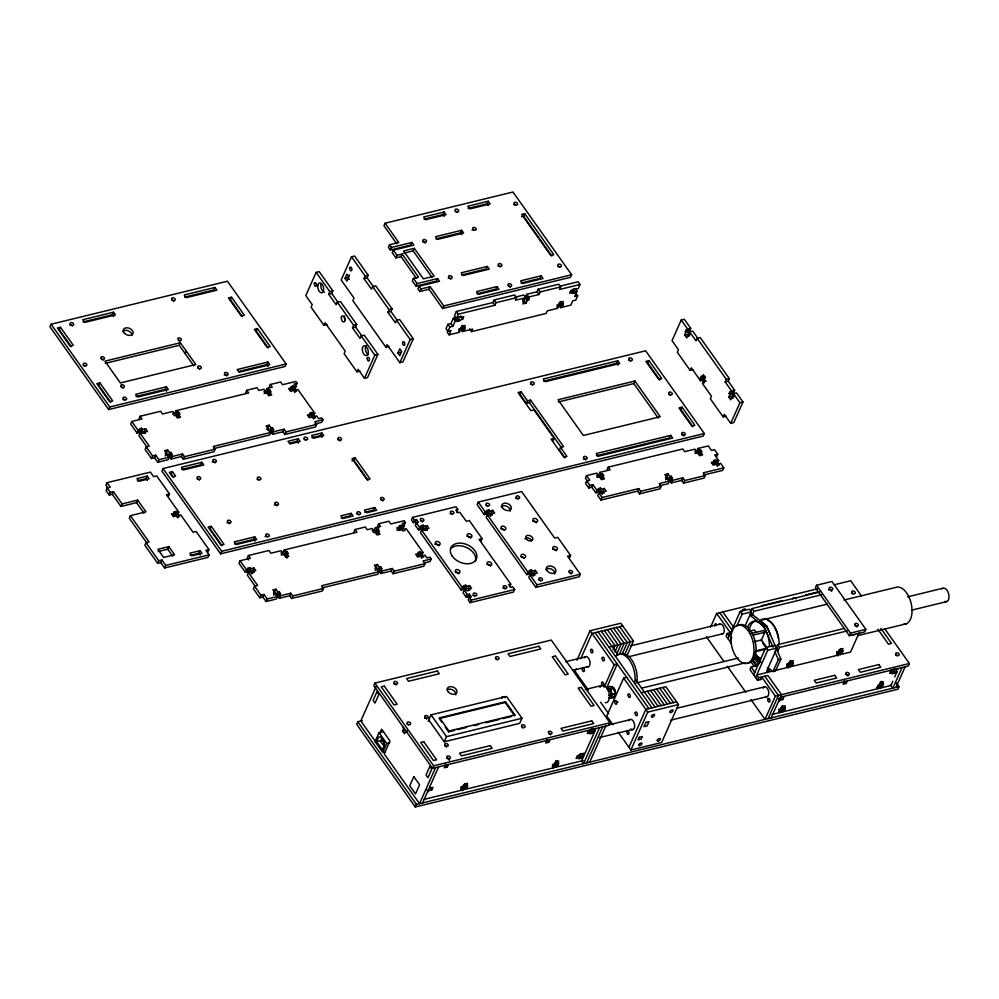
<?xml version="1.0" encoding="UTF-8"?>
<svg xmlns="http://www.w3.org/2000/svg" width="999" height="999" viewBox="0 0 999 999"><rect width="100%" height="100%" fill="white"/><g stroke="black" fill="none" stroke-linecap="round" stroke-linejoin="round"><path stroke-width="1.5" d="M609.24 698.126C612.899 697.464 612.35 686.513 606.343 687.587M609.053 698.176C619.43 696.291 601.311 685.089 610.539 686.563C615.759 686.55 617.207 696.49 613.149 697.165M465.172 784.04L466.458 785.838L467.482 783.316L464.41 784.065L461.101 788.823L462.425 788.498L461.151 786.688M51.086 324.25L49.95 326.81L108.629 409.54L284.965 366.521L286.114 363.961L227.422 281.231L51.086 324.25L109.778 406.98L108.629 409.54M60.452 327.272L57.368 328.022L70.192 346.104L73.277 345.354L60.452 327.272L59.303 329.832L71.279 346.703M83.067 321.915L112.363 314.772L113.499 312.212L115.422 314.922L84.665 322.427L82.742 319.717L113.499 312.212M99.888 382.879L96.816 383.628L109.64 401.71L112.712 400.961L99.888 382.879L98.751 385.439L110.727 402.31M264.186 393.581L265.334 391.021L264.048 389.21L258.916 390.459L256.993 387.749L246.741 390.247L248.664 392.957L175.999 410.689L174.862 413.249L176.136 415.06L177.285 412.5L178.609 412.175L180.02 414.16L178.696 414.498L180.494 417.232L177.422 417.982L175.499 415.272L174.163 415.596L172.752 413.611L174.088 413.274L172.802 411.476L162.55 413.973L160.627 411.263L140.122 416.258L142.045 418.981L131.793 421.478L130.657 424.038L137.075 433.079L139.123 432.579L140.26 430.02L139.423 428.846L141.683 428.296L142.52 429.47L141.371 432.03L140.547 430.844L141.683 428.296M168.369 496.528L169.505 493.968L156.681 475.886L153.609 476.635L150.399 472.115L107.03 482.692L105.894 485.252L107.505 487.512M107.03 482.692L110.24 487.212L107.168 487.962L106.031 490.521L109.228 495.042L112.313 494.293L113.449 491.733L122.078 503.896L120.941 506.456L112.313 494.293M138.986 418.818L140.122 416.258M109.228 495.042L110.377 492.482L113.449 491.733M137.075 433.079L138.212 430.519L140.26 430.02M142.52 429.47L145.592 428.721L147.515 431.431L144.443 432.18L145.267 433.354L140.135 433.229L138.998 435.789L147.328 447.54M105.295 363.336L179.246 345.304L180.382 342.744L195.829 364.535L120.38 382.942L104.92 361.151L180.382 342.744M145.592 428.721L144.455 431.268L141.371 432.03M135.976 396.503L165.272 389.36L166.408 386.8L168.332 389.51L137.575 397.015L135.652 394.305L166.408 386.8M185.077 353.521L186.214 350.974M214.997 287.45L184.241 294.955L186.164 297.665L216.92 290.16L214.997 287.45L213.861 290.01L184.565 297.153M140.135 433.229L149.301 446.153L146.229 446.915L145.092 449.463L151.498 458.504L154.583 457.754L155.719 455.194L158.928 459.715L157.78 462.275L154.583 457.754M151.498 458.504L152.647 455.956L155.719 455.194M137.275 480.781L146.066 478.633L147.203 476.073L149.126 478.796L138.873 481.293L136.95 478.583L147.203 476.073M122.078 503.896L137.662 500.099L145.991 511.85L130.407 515.646L129.271 518.206L147.015 543.219M120.941 506.456L136.513 502.647L137.662 500.099M178.609 412.175L177.472 414.735L176.136 415.06M178.696 414.498L177.547 417.045L178.883 416.72M231.531 297.202L228.459 297.952L241.283 316.034L244.368 315.284L231.531 297.202L230.394 299.762L242.37 316.633M168.419 455.232L169.555 452.672L167.632 449.962L166.496 452.522L168.419 455.232L169.755 454.907L170.891 452.347L172.303 454.333L170.966 454.657L169.83 457.217L171.116 459.028L181.368 456.531L182.505 453.971L184.428 456.68L183.292 459.24L181.368 456.531M165.347 455.981L166.483 453.421L164.56 450.711L167.632 449.962M163.037 468.556L161.9 471.103L220.579 553.833L703.184 436.088L704.32 433.541L645.641 350.811L163.037 468.556L221.716 551.273L220.579 553.833M166.483 453.421L165.147 453.746L169.181 457.217L168.032 459.777L157.78 462.275M171.116 459.028L172.253 456.468L182.505 453.971M172.39 471.565L169.318 472.327L172.527 476.848L175.599 476.086L172.39 471.565L171.254 474.125L173.664 477.522M130.407 515.646L149.038 541.92L145.966 542.669L144.83 545.217L157.655 563.299L160.727 562.549L161.875 560.002L165.722 565.422L164.585 567.981L160.727 562.549M175.899 511.451L174.763 513.998L175.587 515.184L176.736 512.624L175.899 511.451L173.639 512L174.475 513.174L173.339 515.734L172.502 514.56M257.38 328.546L254.308 329.295L267.133 347.377L270.205 346.628L257.38 328.546L256.243 331.106L268.207 347.977M169.505 493.968L166.433 494.717L178.784 512.125L177.647 514.685L175.587 515.184M201.873 462.262L181.368 467.257L183.292 469.98L203.796 464.972L201.873 462.262L200.724 464.81L181.693 469.455M177.51 517.894L178.659 515.334L180.707 514.835L193.044 532.242L196.129 531.493L208.953 549.575L207.817 552.122M157.655 563.299L158.791 560.751L161.875 560.002M158.129 551.523L167.72 549.188L168.856 546.628L174.638 554.757L163.661 557.442L157.892 549.3L168.856 546.628M269.131 425.199L267.994 427.759L269.917 430.469L271.054 427.909L269.131 425.199L266.059 425.949L267.982 428.658L266.646 428.983L270.667 432.455L213.262 446.466L215.185 449.175L214.048 451.735L183.292 459.24M245.604 392.807L246.741 390.247M238.936 371.378L266.77 364.598L267.907 362.038L269.83 364.747L239.073 372.252L237.15 369.543L267.907 362.038M323.913 325.262L325.05 322.714L345.254 351.186L344.106 353.746L356.943 371.828L358.079 369.268L364.485 378.309L367.57 377.56L377.897 354.358L364.273 335.152L361.188 335.901L360.052 338.449L352.522 327.834L355.594 327.085L356.73 324.525L340.372 301.473L337.3 302.222L336.163 304.782L328.659 294.193L331.73 293.444L332.867 290.896L319.218 271.628L316.134 272.39L305.806 295.579L312.225 304.62L311.076 307.18L323.913 325.262L326.985 324.513M295.979 385.826L297.115 383.266L295.829 381.456L282.505 384.702L280.582 381.993L270.329 384.503L272.252 387.212L267.12 388.461L265.984 391.021L267.27 392.819L268.594 392.495L269.742 389.947L271.154 391.933L269.817 392.257L268.681 394.817M269.181 387.05L270.329 384.503M267.27 392.819L268.406 390.272L269.742 389.947M190.185 555.369L198.976 553.221L200.112 550.661L202.035 553.384L191.783 555.881L189.86 553.171L200.112 550.661M211.201 526.273L208.117 527.022L220.941 545.104L224.026 544.355L211.201 526.273L210.052 528.821L222.028 545.704M208.953 549.575L205.881 550.324L209.078 554.845L207.942 557.392L164.585 567.981M328.659 294.193L329.795 291.646L332.867 290.896M282.867 431.768L284.79 434.478L285.926 431.918L284.003 429.208L282.867 431.768L272.615 434.265L271.328 432.455L272.465 429.895L273.801 429.57L272.39 427.584L271.253 430.144L269.917 430.469M270.667 432.455L269.53 435.015L213.636 448.651M290.509 390.334L291.658 387.774L290.821 386.601L293.082 386.051L293.906 387.225L292.769 389.785L291.933 388.611L293.082 386.051M385.889 347.19L387.025 344.63L399.85 362.712L402.934 361.963L413.261 338.761L399.637 319.543L396.553 320.304L395.417 322.852L387.887 312.237L390.959 311.476L392.095 308.928L375.736 285.876L372.664 286.626L371.528 289.173L364.023 278.596L367.095 277.847L368.244 275.287L354.583 256.031L351.498 256.78L341.171 279.982L353.996 298.064L352.859 300.624L385.889 347.19L388.961 346.441M272.615 434.265L273.751 431.705L284.003 429.208M297.115 383.266L294.031 384.016L295.954 386.725L294.817 389.285L292.769 389.785M344.992 278.434L346.89 274.176L348.813 276.885L346.915 281.144L344.992 278.434L348.064 277.685L349.338 274.85M294.693 392.495L295.829 389.935L297.889 389.435L314.747 413.224L313.611 415.771L311.563 416.271L310.726 415.097L311.863 412.537L312.699 413.723L311.563 416.271M442.644 308.504L443.781 305.944L430.157 286.725L429.021 289.285L442.644 308.504L570.516 277.297L571.653 274.75L512.974 192.02L385.102 223.214L383.966 225.774L396.778 243.831M364.023 278.596L365.159 276.036L368.244 275.287M281.243 555.094L282.392 552.534L281.106 550.724L270.854 553.234L268.931 550.511L248.426 555.519L250.349 558.229L240.097 560.739L238.961 563.286L245.367 572.327L247.415 571.828L248.564 569.268L247.727 568.094L249.975 567.544L250.811 568.718L249.675 571.278L248.838 570.104L249.975 567.544M289.772 443.094L297.103 441.308L298.239 438.748L300.162 441.458L289.91 443.956L287.987 441.246L298.239 438.748M234.603 544.055L253.646 539.41L254.782 536.85L256.706 539.56L236.201 544.567L234.278 541.845L254.782 536.85M311.863 412.537L309.615 413.099L310.439 414.273L309.303 416.82L308.479 415.646M248.426 555.519L247.29 558.079L248.564 559.89M352.522 327.834L353.658 325.274L356.73 324.525M385.102 223.214L398.763 242.47L389.535 244.73L388.399 247.277L390.322 250L410.826 244.992L411.963 242.432L413.886 245.142L393.381 250.15L392.245 252.71L395.904 257.854L401.024 256.606L402.172 254.058L418.519 277.11L413.399 278.359L412.262 280.919L415.946 286.114L436.451 281.106L437.587 278.559L439.51 281.268L419.006 286.263L417.869 288.823L419.792 291.533L429.021 289.285M313.486 418.993L314.623 416.433L316.671 415.934L318.594 418.643L321.678 417.894L322.952 419.705L321.815 422.252L314.985 423.926M245.367 572.327L246.503 569.78L248.564 569.268M390.322 250L391.458 247.44L411.963 242.432M250.811 568.718L253.896 567.969L255.819 570.691L252.735 571.44L253.571 572.614L251.311 573.164L250.487 571.99L248.439 572.489L247.29 575.037L255.632 586.8M322.952 419.705L314.76 421.703L316.683 424.413L315.547 426.973L284.79 434.478M249.675 571.278L252.747 570.529L253.896 567.969M251.598 573.988L252.735 571.44M395.904 257.854L397.04 255.307L402.172 254.058M311.888 437.699L320.679 435.552L321.815 432.992L323.738 435.701L313.486 438.211L311.563 435.502L321.815 432.992M248.439 572.489L257.605 585.414L254.533 586.163L253.384 588.723L259.802 597.764L262.874 597.015L264.023 594.455L267.22 598.975L266.084 601.535L262.874 597.015M403.783 253.184L413.199 250.886L414.335 248.326L434.128 276.211L423.364 278.846L403.571 250.949L414.335 248.326M259.802 597.764L260.939 595.204L264.023 594.455M387.887 312.237L389.023 309.678L392.095 308.928M404.27 525.074L405.407 522.527L404.133 520.716L390.796 523.963L388.873 521.253L378.621 523.751L380.544 526.461L375.424 527.722L374.288 530.269L375.562 532.08L376.71 529.52L378.034 529.195L379.445 531.193L378.122 531.518L380.045 534.228L376.96 534.977L375.037 532.267L373.713 532.592L372.302 530.594L373.626 530.269L372.352 528.471L367.22 529.72L365.297 527.01L355.045 529.507L356.968 532.217L284.303 549.949L283.154 552.509L284.44 554.32L285.776 553.995L286.913 551.436L288.324 553.421L286.988 553.746L285.851 556.306L287.063 558.129M284.44 554.32L285.577 551.76L286.913 551.436M364.485 378.309L374.825 355.107L377.897 354.358M276.723 594.48L277.859 591.932L275.936 589.21L274.8 591.77L276.723 594.48L278.047 594.155L279.196 591.608L280.607 593.593L279.27 593.918L278.134 596.478L279.408 598.276L289.66 595.779L290.809 593.219L292.732 595.941L291.596 598.488L289.66 595.779M423.976 219.193L443.019 214.548L444.155 211.988L446.078 214.698L425.574 219.705L423.651 216.995L444.155 211.988M273.639 595.229L274.787 592.682L272.864 589.959L275.936 589.21M274.787 592.682L273.451 593.006L277.472 596.478L276.336 599.038L266.084 601.535M415.946 286.114L417.082 283.554L437.587 278.559M279.408 598.276L280.557 595.729L290.809 593.219M419.792 291.533L420.929 288.986L430.157 286.725M397.902 353.022L399.8 348.763L401.723 351.473L399.825 355.744L397.902 353.022L400.986 352.272M351.898 460.914L353.958 460.414L355.095 457.867L370.03 478.921L366.958 479.682L352.01 458.616L355.095 457.867M399.85 362.712L410.189 339.51L413.261 338.761M435.864 238.886L460.551 232.867L461.688 230.307L463.611 233.017L437.475 239.398L435.552 236.688L461.688 230.307M468.056 208.441L487.1 203.796L488.236 201.236L490.159 203.946L469.655 208.953L467.732 206.244L488.236 201.236M351.149 513.336L340.896 515.834L342.819 518.556L353.072 516.046L351.149 513.336L350.012 515.896L341.221 518.031M377.435 564.447L376.286 567.007L378.221 569.717L379.358 567.17L377.435 564.447L374.35 565.209L376.273 567.919L374.95 568.244L378.971 571.715L321.566 585.714L323.489 588.436L322.352 590.983L291.596 598.488M353.908 532.067L355.045 529.507M455.382 317.782L454.895 318.893L458.454 317.944L458.941 316.833L461.201 316.283L460.701 317.382L463.773 316.633L462.637 319.193L456.818 321.603L457.305 320.492L455.382 317.782L453.334 318.281L450.974 323.589L447.902 324.338L446.004 328.596L447.927 331.306L450.999 330.557L449.1 334.827L447.177 332.105M456.368 311.463L454.47 315.721L456.393 318.444L458.291 314.173L494.917 305.244L496.053 302.685L516.558 297.677L514.635 294.967L494.13 299.975L492.994 302.535L456.368 311.463L458.291 314.173M447.927 331.306L449.825 327.048L452.897 326.298L455.257 320.991L457.305 320.492M462.637 319.193L460.714 316.483L457.642 317.232L457.142 318.344L459.078 321.054M374.725 507.579L364.473 510.089L366.396 512.799L376.648 510.302L374.725 507.579L373.589 510.139L364.797 512.287M487.312 266.421L461.163 272.802L463.086 275.512L489.235 269.131L487.312 266.421L486.176 268.981L461.476 275M458.828 328.808L460.114 330.619L459.353 332.317L449.1 334.827M460.502 328.858L462.437 331.568L463.186 329.87L464.523 329.545L465.359 327.66L464.023 327.984L462.1 325.274M464.023 327.984L465.159 325.437L462.087 326.186L458.778 330.944L460.114 330.619M378.621 523.751L377.485 526.311L378.771 528.121M375.562 532.08L376.898 531.755L378.034 529.195M378.122 531.518L376.973 534.065L378.309 533.741L376.898 531.755M469.617 328.908L471.54 331.631L472.689 329.071L462.437 331.568M521.503 216.696L523.563 216.196L524.7 213.636L553.821 254.708L550.749 255.457L521.628 214.385L524.7 213.636M497.065 286.576L476.56 291.583L478.484 294.293L498.988 289.298L497.065 286.576L495.929 289.136L476.885 293.781M375.137 570.466L376.273 567.919M378.221 569.717L379.545 569.393L380.681 566.845L382.093 568.831L380.769 569.155L379.632 571.715L380.906 573.513L391.158 571.016L392.295 568.456L394.23 571.178L393.082 573.726L391.158 571.016M378.971 571.715L377.834 574.275L321.928 587.912M396.765 530.094L398.813 529.595L399.95 527.035L399.125 525.861L401.373 525.312L402.21 526.485L401.074 529.045L400.237 527.859L401.373 525.312M380.906 573.513L382.043 570.966L392.295 568.456M405.407 522.527L402.335 523.276L404.258 525.986L403.121 528.546L401.074 529.045M456.73 512.062L457.867 509.502L455.944 506.793L412.575 517.382L411.438 519.93L413.361 522.639L415.409 522.14L416.546 519.592L418.469 522.302L416.421 522.802L415.284 525.362L418.494 529.882L420.542 529.383L421.678 526.823L420.904 525.736L423.164 525.187L424.001 526.361L422.864 528.921L422.028 527.747L423.164 525.187M413.361 522.639L414.498 520.092L416.546 519.592M516.558 297.677L515.422 300.237L526.56 297.527L528.483 300.237L527.16 300.562L526.023 303.122L522.939 303.871L524.075 301.323L522.802 299.513M418.494 529.882L419.63 527.322L421.678 526.823M424.001 526.361L427.072 525.611L428.996 528.321L425.924 529.07L426.76 530.244L421.615 530.119L420.479 532.679L461.076 589.909L463.124 589.41L464.26 586.85L463.499 585.764L465.746 585.214L466.583 586.388L465.447 588.948L464.61 587.774L465.746 585.214M528.483 300.237L529.32 298.364L527.996 298.689L526.061 295.979L526.823 294.28L537.075 291.77L538.211 289.223L558.716 284.216L560.639 286.925L559.502 289.485L580.007 284.478L578.084 281.768L560.514 286.051M422.864 528.921L425.936 528.171L427.072 525.611M527.996 298.689L528.746 296.99L538.998 294.493L540.134 291.933L560.639 286.925M541.146 275.824L520.641 280.831L522.564 283.541L543.069 278.534L541.146 275.824L540.009 278.384L520.966 283.029M420.167 551.798L419.031 554.358L419.867 555.531L421.004 552.971L420.167 551.798L417.907 552.347L418.743 553.521L417.607 556.081L416.77 554.907M399.95 527.035L396.878 527.784L398.801 530.494L401.873 529.745L402.709 530.919L404.97 530.369L404.133 529.195L406.181 528.696L423.052 552.472L421.915 555.032L419.867 555.531M421.79 558.241L422.927 555.681L424.975 555.182L426.898 557.904L429.97 557.142L431.256 558.953L430.119 561.513L424.65 562.849M431.256 558.953L423.052 560.963L424.975 563.673L423.838 566.221L393.082 573.726M362.287 720.591L357.754 721.703L356.618 724.25L415.297 806.98L897.901 689.235L899.038 686.675L896.328 682.866M374.937 683.091L373.801 685.639L432.492 768.368L608.828 725.349L609.964 722.789L551.273 640.072L374.937 683.091L433.628 765.808L432.492 768.368M376.261 686.276L360.826 720.941L375.874 742.145M560.564 307.63L561.326 305.919L562.662 305.594L560.739 302.884L559.403 303.209L558.641 304.92L560.564 307.63L570.816 305.132L572.714 300.861L575.786 300.112L577.684 295.854L575.761 293.144M556.967 304.87L558.254 306.668L557.492 308.379L547.24 310.876L546.103 313.436L471.54 331.631M526.386 403.396L527.522 400.836L521.103 391.795L519.967 394.355L526.386 403.396L529.458 402.647L530.594 400.087L563.623 446.653L560.551 447.402L559.415 449.962L565.022 457.867M560.239 301.336L562.162 304.046L563.299 301.486L560.227 302.235L556.918 306.993L558.254 306.668M562.662 305.594L563.498 303.721L562.162 304.046M569.43 557.966L570.566 555.407L557.742 537.325L554.657 538.074L521.628 491.508L478.271 502.097L477.122 504.645L484.178 514.597L486.238 514.098L487.375 511.538L486.6 510.452L488.861 509.902L489.697 511.076L488.548 513.636L487.724 512.462L488.861 509.902M571.391 290.547L572.664 292.345L572.177 293.456L574.425 292.907L574.924 291.795L576.972 291.296L575.049 288.586M383.554 731.53L379.021 732.642L375.037 741.583L382.742 752.434L385.502 751.76M379.907 733.079L381.63 729.195L389.972 740.946L384.203 753.895L419.518 803.671L435.564 767.619M576.972 291.296L574.612 296.603L577.684 295.854M580.007 284.478L578.109 288.748L574.3 288.686L573.813 289.797L570.729 290.547L569.592 293.107L572.664 292.345M376.573 741.67L378.658 736.975L380.694 737.087L383.903 741.608L384.428 745.117L382.342 749.799L376.573 741.67L382.555 740.209M484.178 514.597L485.327 512.037L487.375 511.538M489.697 511.076L492.769 510.327L494.692 513.036L491.62 513.786L492.445 514.972L490.197 515.521L489.36 514.335L487.312 514.847L486.176 517.395L526.773 574.625L528.821 574.125L529.957 571.565L529.183 570.491L531.443 569.942L532.28 571.116L531.143 573.663L530.307 572.489L531.443 569.942M382.742 752.434L386.725 743.493L389.735 742.756M492.769 510.327L491.633 512.887L488.548 513.636M490.472 516.346L491.62 513.786M480.969 541.146L482.105 538.598L469.28 520.516L466.196 521.266L459.79 512.225L457.742 512.724L455.806 510.014L457.867 509.502M461.076 589.909L462.212 587.35L464.26 586.85M466.583 586.388L469.655 585.639L471.578 588.361L468.506 589.11L469.343 590.284L467.082 590.834L466.246 589.66L464.198 590.159L463.061 592.719L466.271 597.24L468.319 596.74L469.455 594.18L471.378 596.89L469.33 597.39L468.194 599.949L470.117 602.659L513.486 592.082L514.622 589.522L512.699 586.813L510.651 587.312L508.728 584.602L510.776 584.103L479.033 539.348L482.105 538.598M407.255 730.494L406.418 732.367L405.594 731.193L404.445 733.753L402.522 731.043L403.671 728.483L402.834 727.309M465.447 588.948L468.519 588.199L469.655 585.639M466.271 597.24L467.407 594.68L469.455 594.18M470.117 602.659L471.253 600.099L514.622 589.522M552.996 440.921L554.133 438.361L533.941 409.877L530.856 410.626L518.031 392.545L521.103 391.795M428.209 721.266L431.056 714.872L506.505 696.465L521.965 718.256L519.692 723.363L444.23 741.77L428.771 719.979M505.519 701.723L439.548 717.819L439.21 718.581L505.169 702.484L505.519 701.723L514.91 714.959L514.56 715.721L505.169 702.484M509.64 586.65L510.776 584.103M415.297 806.98L416.433 804.42L899.038 686.675M444.23 741.77L446.516 736.663L521.965 718.256M445.179 727.01L448.601 731.817L448.938 731.056L514.91 714.959M543.631 381.156L616.695 363.336L617.832 360.776L619.755 363.486L545.204 381.68L543.269 378.971L617.832 360.776M422.589 802.921L438.636 766.87M430.394 786.975L429.907 788.074L432.979 787.324L431.843 789.884L428.758 790.634L428.271 791.745L426.985 789.934M526.773 574.625L527.909 572.077L529.957 571.565M532.28 571.116L535.352 570.367L537.275 573.076L534.203 573.826L535.039 574.999L529.895 574.875L528.758 577.434L535.814 587.375L579.183 576.798L580.319 574.238L567.494 556.156L570.566 555.407M445.379 765.234L444.23 767.794L447.315 767.045L448.451 764.485M535.352 570.367L534.215 572.914L531.143 573.663M533.066 576.386L534.203 573.826M535.814 587.375L536.95 584.815L580.319 574.238M596.952 477.485L598.089 474.925L596.803 473.126L586.55 475.624L585.414 478.184L587.812 481.568M586.55 475.624L589.76 480.144L586.688 480.894L585.539 483.454L588.748 487.974L591.82 487.225L592.969 484.665L596.952 490.284L595.816 492.844L591.82 487.225M558.391 401.948L633.778 383.554L634.914 381.006L660.252 416.708L583.354 435.477L558.029 399.762L634.914 381.006M588.748 487.974L589.885 485.414L592.969 484.665M648.975 360.602L645.903 361.351L658.728 379.433L661.8 378.683L648.975 360.602L647.839 363.161L659.815 380.032M695.079 453.546L696.216 450.986L694.942 449.175L684.69 451.685L682.767 448.963L608.204 467.157L610.127 469.867L599.875 472.365L598.738 474.925L600.024 476.735L601.361 476.411L602.497 473.851L603.908 475.836L602.572 476.173L601.435 478.721M600.024 476.735L601.161 474.175L602.497 473.851M464.86 789.422L465.621 787.724L466.958 787.399L465.034 784.677L463.698 785.002L462.937 786.712L464.86 789.422L552.922 767.944L553.671 766.233L552.397 764.435M462.425 788.498L461.675 790.209L423.588 799.5M607.067 469.717L608.204 467.157M600.424 488.061L599.288 490.621L600.124 491.795L601.261 489.235L600.424 488.061L598.176 488.611L599 489.785L597.864 492.345L595.816 492.844M466.958 787.399L467.794 785.514L466.458 785.838M601.261 489.235L604.333 488.486L606.256 491.196L603.184 491.945L604.02 493.131L598.876 493.007L597.739 495.554L600.948 500.074L637.574 491.146L638.711 488.586L640.634 491.296L639.497 493.856L637.574 491.146M604.333 488.486L603.196 491.046L600.124 491.795M602.047 494.505L603.184 491.945M600.948 500.074L602.085 497.527L638.711 488.586M690.022 334.84L687.961 335.339L686.825 337.899L684.902 335.189L686.038 329.583L686.875 330.756L689.959 330.007L690.709 328.296L684.303 319.255L681.218 320.017L672.027 340.659L678.446 349.7L677.31 352.26L690.134 370.342L693.206 369.58M686.875 330.756L687.637 329.058L690.709 328.296M685.214 331.456L688.286 330.706L689.123 328.833L689.959 330.007M688.286 330.706L689.123 331.88L687.986 334.44L684.902 335.189M698.301 338.998L692.694 331.094L689.61 331.843L688.798 336.526L687.961 335.339M733.953 396.778L731.905 397.277L730.756 399.837L728.833 397.115L729.969 394.568L729.145 393.394L729.982 391.508L730.806 392.694L731.568 390.984L725.162 381.943L728.234 381.193L729.37 378.633L700.237 337.575L697.165 338.324L696.028 340.884L689.61 331.843M690.134 370.342L691.271 367.782L700.449 380.706L703.521 379.957L704.283 378.259L703.508 377.172L700.436 377.922L701.198 379.008L700.449 380.706M682.005 407.167L678.933 407.917L691.758 425.999L694.829 425.249L682.005 407.167L680.868 409.715L692.844 426.598M670.741 435.364L596.191 453.558L598.114 456.268L672.664 438.074L670.741 435.364L669.605 437.924L596.54 455.744M700.436 377.922L701.273 376.049L702.097 377.222L705.182 376.473M702.097 377.222L703.246 374.662L705.169 377.372L704.02 382.979L703.196 381.805L706.268 381.056M576.923 660.239L590.059 630.744L620.816 623.239L633.478 641.083L626.635 656.455M703.196 381.805L702.434 383.516L711.475 396.253L710.339 398.813L723.164 416.895L726.236 416.146M575.087 671.39L576.348 668.581M580.719 658.741L591.982 633.453L622.739 625.948M546.865 740.471L545.729 743.031L548.801 742.282L549.949 739.722M667.919 473.826L666.783 476.373L668.706 479.095L669.842 476.535L667.919 473.826L664.847 474.575L666.77 477.285L665.434 477.609L669.467 481.081L659.215 483.578L661.138 486.301L660.002 488.848L639.497 493.856M665.634 479.845L666.77 477.285M681.655 480.382L683.578 483.104L684.715 480.544L682.792 477.834L681.655 480.382L671.403 482.892L670.117 481.081L671.253 478.521L672.589 478.196L671.178 476.211L670.042 478.771L668.706 479.095M669.467 481.081L668.331 483.641L659.54 485.789M671.403 482.892L672.539 480.332L682.792 477.834M555.993 767.195L558.916 763.286L557.579 763.611L555.656 760.901L556.992 760.576L554.07 764.485L555.993 767.195L583.216 760.551M725.162 381.943L726.298 379.383L729.37 378.633M557.579 763.611L558.728 761.051L555.644 761.812L552.347 766.57L553.671 766.233M716.62 456.78L717.757 454.22L714.547 449.7L711.475 450.449L708.266 445.929L698.014 448.426L696.877 450.986L698.164 452.797L699.487 452.472L700.624 449.912L702.035 451.898L700.711 452.222L699.575 454.782L700.898 454.458L699.487 452.472M698.164 452.797L699.3 450.237L700.624 449.912M613.149 649.8L615.022 645.591L604.283 630.444M614.972 651.86L618.094 644.842L607.355 629.695M729.145 393.394L732.217 392.632L733.054 390.759L733.89 391.933L730.806 392.694M616.795 653.92L621.178 644.08L610.439 628.945M732.217 392.632L733.054 393.818L731.917 396.366L728.833 397.115M733.89 391.933L734.64 390.234L728.234 381.193M723.164 416.895L724.3 414.335L730.719 423.376L733.79 422.627L742.981 401.985L736.563 392.944L733.491 393.693L732.729 398.451L731.905 397.277M604.17 687.225L614.173 664.735L617.257 663.985L606.618 687.874M619.243 654.582L624.25 643.331L613.511 628.196M622.327 653.821L627.322 642.582L616.583 627.447M589.048 730.943L590.334 732.754L589.835 733.865L592.095 733.316L590.172 730.606L590.659 729.495L592.719 728.995L594.642 731.705L584.652 754.12L582.604 754.62L583.104 753.508L579.545 754.47L579.045 755.569L580.981 758.291L578.721 758.84L579.208 757.729L577.934 755.918M624.775 654.482L630.406 641.833L619.667 626.698M580.844 754.07L580.357 755.169L577.272 755.918L576.136 758.478L579.208 757.729M591.957 729.095L591.47 730.194L588.399 730.956L587.25 733.503L590.334 732.754M717.407 466.358L718.543 463.811L720.591 463.311L723.8 467.832L703.296 472.827L705.219 475.536L704.083 478.096L683.578 483.104M580.981 758.291L581.468 757.18L583.516 756.68L581.593 753.97M592.095 733.316L592.582 732.205L594.642 731.705M594.218 728.546L593.731 729.645L595.779 729.145M730.719 423.376L739.909 402.734L742.981 401.985M715.784 459.915L713.536 460.464L714.36 461.638L713.224 464.198L712.387 463.024L714.647 462.475L715.784 459.915L716.62 461.088L715.484 463.648L714.647 462.475M583.516 756.68L581.618 760.938L583.541 763.648L599.6 727.597M717.757 454.22L714.685 454.97L718.668 460.589L717.532 463.149L715.484 463.648M626.71 677.322L623.638 678.071L606.743 716.008L612.961 724.762M586.625 762.899L602.672 726.847M589.697 762.15L605.744 726.098M723.8 467.832L722.664 470.379L703.621 475.024M628.945 747.302L645.829 709.365L676.585 701.86M618.281 732.279L630.869 750.012L647.752 712.075L678.508 704.57L665.846 686.713L641.246 692.719M710.589 627.097L716.67 613.448L817.594 588.823M678.508 704.57L661.625 742.507L630.869 750.012M731.206 632.492L727.247 633.453L726.111 636.013L731.418 643.506M728.034 638.723L740.184 611.45L749.4 609.203L751.335 611.912L745.054 625.998M741.533 612.125L742.707 609.477L745.266 608.853M729.957 641.445L731.78 637.35M736.638 626.435L742.107 614.173L751.335 611.912M750.761 611.288L751.972 608.578L819.792 592.032M752.085 615.347L753.895 611.288L821.715 594.742M761.051 640.809L764.847 632.28L763.561 630.481L750.561 633.653M752.959 659.527L757.254 665.596L751.111 667.095L749.974 669.642L757.504 680.269L761.463 679.308M753.658 674.849L765.796 647.577L775.024 645.317L776.947 648.039L766.708 671.041L769.267 670.416L767.344 667.707M755.581 677.559L767.719 650.287L776.947 648.039M757.504 680.269L758.641 677.709L767.869 675.461L781.505 694.68L771.166 717.881M760.576 679.52L761.725 676.96L775.349 696.178L765.022 719.38L750.911 699.487M775.786 648.763L777.597 644.692L843.905 628.521M777.709 651.473L779.52 647.414L847.327 630.869M768.231 667.807L772.989 671.578L778.308 659.652L774.762 651.36M750.024 612.624L766.67 625.836L780.868 659.028L775.549 670.953L772.989 671.578M816.545 585.239L815.396 587.799L849.362 635.676L864.734 631.917L865.871 629.358L831.917 581.493L816.545 585.239L850.499 633.116L849.362 635.676M790.559 666.745L791.308 665.047L792.644 664.722L790.721 662L789.385 662.337L788.623 664.035L790.559 666.745L837.199 655.369L837.961 653.658L836.675 651.86M786.95 663.985L788.236 665.796L787.474 667.494L756.718 674.999L758.641 677.709M790.221 660.451L792.145 663.174L793.281 660.614L790.209 661.363L786.9 666.121L788.236 665.796M768.094 718.631L778.421 695.429L764.797 676.211M792.644 664.722L793.481 662.849L792.145 663.174M779.22 701.398L779.707 700.287L782.779 699.537L783.928 696.977L780.843 697.727L781.343 696.628M782.579 711.912L783.328 710.214L784.665 709.877L782.741 707.167L781.405 707.492L780.656 709.203L782.579 711.912L877.634 688.723L878.396 687.012L877.06 687.337L877.896 685.464L879.232 685.139L880.369 682.579L883.441 681.83L882.304 684.39L880.381 681.68M778.97 709.153L780.256 710.963L779.495 712.662L772.177 714.447M782.242 705.619L784.165 708.328L785.301 705.781L782.229 706.53L778.92 711.288L780.256 710.963M784.665 709.877L785.501 708.004L784.165 708.328M840.271 654.62L841.033 652.909L842.369 652.584L840.446 649.874L839.11 650.199L838.348 651.91L840.271 654.62L850.524 652.11L859.09 632.891M840.584 649.225L841.87 651.036L843.006 648.476L839.934 649.225L836.625 653.983L837.961 653.658M842.369 652.584L843.206 650.711L841.87 651.036M844.217 681.655L843.081 684.215L846.165 683.466L847.302 680.906M881.717 681.355L878.783 685.264L880.706 687.974L890.958 685.464L892.856 681.206M880.706 687.974L883.64 684.065L882.304 684.39M890.871 670.891L889.734 673.438L892.806 672.689L890.883 669.979L890.396 671.091L893.955 670.142L894.442 669.03M894.754 676.947L897.114 671.64L895.191 668.93L893.143 669.43L892.644 670.541L894.58 673.251L892.319 673.801L892.806 672.689M894.58 673.251L895.067 672.14L897.114 671.64M896.702 668.481L896.203 669.592L898.251 669.08M902.072 667.532L892.881 688.186L890.484 684.79M895.966 687.437L905.156 666.783M884.989 629.12L909.365 663.486L908.228 666.033L780.356 697.227M443.781 305.944L571.653 274.75M514.96 297.165L523.751 295.03L525.674 297.739L522.752 301.648L524.075 301.323M526.061 295.979L527.397 295.654M109.778 406.98L286.114 363.961M265.334 391.021L263.998 391.346L265.409 393.331L266.745 393.007L268.669 395.716L271.74 394.967L269.817 392.257M291.658 387.774L288.574 388.524L290.497 391.246L293.581 390.484L294.418 391.67L296.666 391.121L295.829 389.935M293.906 387.225L295.954 386.725M356.943 371.828L360.015 371.079M289.685 389.16L291.933 388.611M140.547 430.844L138.287 431.393L139.123 432.579M310.439 414.273L307.367 415.022L309.29 417.732L312.375 416.983L313.199 418.156L315.459 417.607L314.623 416.433M312.699 413.723L314.747 413.224M169.555 452.672L170.891 452.347M271.054 427.909L272.39 427.584M158.928 459.715L169.181 457.217M169.83 457.217L171.166 456.893L169.755 454.907M271.328 432.455L272.665 432.13M686.038 332.63L689.123 331.88M184.428 456.68L215.185 449.175M285.926 431.918L316.683 424.413M527.522 400.836L530.594 400.087M701.198 379.008L704.283 378.259M174.475 513.174L171.403 513.923L173.327 516.633L176.398 515.884L177.235 517.057L179.483 516.508L178.659 515.334M176.736 512.624L178.784 512.125M731.568 390.984L734.64 390.234M729.969 394.568L733.054 393.818M554.133 438.361L551.061 439.11L563.886 457.192L566.97 456.443L560.551 447.402M221.716 551.273L704.32 433.541M165.722 565.422L209.078 554.845M598.089 474.925L596.753 475.249L598.164 477.247L599.5 476.923L601.423 479.632L604.495 478.883L602.572 476.173M696.216 450.986L694.892 451.311L696.303 453.296L697.627 452.972L699.55 455.694L702.634 454.932L700.711 452.222M282.392 552.534L281.056 552.859L282.467 554.845L283.803 554.52L285.726 557.242L288.798 556.493L286.988 553.746M402.21 526.485L404.258 525.986M400.237 527.859L397.977 528.421L398.813 529.595M285.851 556.306L287.188 555.981L285.776 553.995M422.028 527.747L419.767 528.296L420.542 529.383M485.464 513.011L487.724 512.462M596.952 490.284L599 489.785M714.36 461.638L711.288 462.4L713.211 465.109L716.283 464.36L717.12 465.534L719.38 464.985L718.543 463.811M716.62 461.088L718.668 460.589M669.842 476.535L671.178 476.211M670.117 481.081L671.453 480.756M640.634 491.296L661.138 486.301M684.715 480.544L705.219 475.536M418.743 553.521L415.671 554.27L417.594 556.992L420.666 556.231L421.503 557.417L423.763 556.868L422.927 555.681M421.004 552.971L423.052 552.472M277.859 591.932L279.196 591.608M379.358 567.17L380.681 566.845M267.22 598.975L277.472 596.478M278.134 596.478L279.458 596.153L278.047 594.155M292.732 595.941L323.489 588.436M394.23 571.178L424.975 563.673M834.14 584.79L850.686 580.756L861.513 596.028M761.363 605.731L781.867 600.724M805.444 594.967L818.631 591.758M608.878 647.09L633.478 641.083M565.596 661.725L585.264 656.93M630.631 645.866L719.854 624.1M762.1 620.017L827.234 604.133M843.893 600.062L895.379 587.499A19.006 10.527 76.3 0 1 911.238 603.746A19.006 10.527 76.3 0 1 903.645 624.263M573.064 670.292L588.186 666.608M629.02 656.643L722.776 633.766M749.849 615.134L764.11 626.46L766.67 625.836M750.049 631.068L754.382 630.007L756.031 632.33M907.679 596.84L942.944 588.236M753.296 635.102L764.847 632.28M754.208 641.72L761.438 639.959L767.207 648.089M402.522 731.043L405.606 730.281M585.389 689.485L601.972 685.439M911.7 610.139L946.965 601.535M755.644 650.911L765.758 648.438M755.269 651.76L765.384 649.3M607.392 689.647L609.727 689.21M610.377 688.923L613.736 688.099M607.579 689.897L609.815 689.347M610.551 689.173L613.91 688.348M738.286 658.066L636.713 682.841A19.643 10.877 76.3 0 0 632.729 661.525A19.643 10.877 76.3 0 0 619.929 654.058M850.499 633.116L865.871 629.358M448.601 731.817L454.595 730.356M457.592 729.62L466.583 727.434M474.088 725.599L478.583 724.5M486.076 722.677L499.575 719.38M502.572 718.656L511.563 716.458M852.135 635.164L855.206 634.415M609.153 695.092L611.388 694.555M612.125 694.367L615.484 693.556M609.14 695.429L611.388 694.879M612.125 694.705L615.484 693.88M641.57 688.149L744.655 662.999M857.891 635.601L906.355 623.776M610.314 698.438L613.861 697.539M778.308 659.652L780.868 659.028M433.628 765.808L609.964 722.789M608.641 724.912L629.82 719.742M676.698 708.303L764.41 686.912M599.475 737.537L632.742 729.42M670.541 720.192L767.332 696.578M775.349 696.178L909.365 663.486M754.158 653.97L760.102 658.691M753.97 656.48L761.101 662.137M697.165 338.324L726.298 379.383M681.218 320.017L687.637 329.058M733.491 393.693L739.909 402.734M880.943 628.508L891.545 643.431L888.461 644.18L877.871 629.258M893.143 669.43L895.067 672.14M830.394 589.447L831.68 591.246M880.881 683.229L882.804 685.938M879.545 683.553L881.468 686.263M698.014 448.426L699.3 450.237M839.11 650.199L841.033 652.909M523.563 216.196L551.81 256.019M574.924 291.795L573.001 289.086L572.502 290.197L574.425 292.907M633.778 383.554L658.241 418.032M844.23 680.756L846.165 683.466M616.695 363.336L617.969 365.135M559.403 303.209L561.326 305.919M487.1 203.796L488.386 205.607M538.211 289.223L540.134 291.933M671.253 478.521L672.539 480.332M537.075 291.77L538.998 294.493M751.972 608.578L753.895 611.288M777.597 644.692L779.52 647.414M789.385 662.337L791.308 665.047M526.823 294.28L528.746 296.99M525.237 297.852L527.16 300.562M524.088 300.412L526.023 303.122M740.184 611.45L742.107 614.173M762.699 643.131L765.172 646.615M765.796 647.577L767.719 650.287M460.551 232.867L461.838 234.665M443.019 214.548L444.293 216.358M756.231 657.829L759.727 662.762M722.814 611.95L733.915 627.597M754.307 656.343L759.477 663.623M753.883 657.429L758.378 663.773M780.856 696.827L782.779 699.537M719.742 612.699L732.554 630.756M751.935 659.777L756.231 665.846M778.421 698.476L779.707 700.287M494.13 299.975L496.053 302.685M716.67 613.448L730.331 632.704M750.736 661.488L754.183 666.345M781.405 707.492L783.328 710.214M492.994 302.535L494.917 305.244M727.247 633.453L729.17 636.176M751.111 667.095L754.794 672.29M599.875 472.365L601.161 474.175M601.361 476.411L602.772 478.396M706.33 636.65L723.863 661.363M727.334 666.246L745.778 692.257M598.876 493.007L602.085 497.527M586.688 480.894L589.885 485.414M529.458 402.647L561.6 447.952M413.199 250.886L432.092 277.51M457.642 317.232L459.565 319.942M464.523 329.545L462.599 326.823L461.263 327.148L463.186 329.87M453.334 318.281L455.257 320.991M450.974 323.589L452.897 326.298M401.024 256.606L416.521 278.446M447.902 324.338L449.825 327.048M389.535 244.73L391.458 247.44M393.381 250.15L397.04 255.307M413.399 278.359L417.082 283.554M419.006 286.263L420.929 288.986M662.774 687.462L673.513 702.609M659.702 688.224L670.429 703.358M367.095 277.847L373.776 287.25M390.959 311.476L396.815 319.742M351.498 256.78L365.159 276.036M372.664 286.626L389.023 309.678M396.553 320.304L410.189 339.51M656.618 688.973L667.357 704.108M653.546 689.722L664.285 704.857M650.474 690.471L661.213 705.606M647.389 691.221L658.129 706.355M601.211 631.193L618.056 654.957M636.038 680.294L655.057 707.105M348.064 277.685L349.35 279.495M598.139 631.955L651.985 707.854M595.054 632.704L648.9 708.603M590.059 630.744L614.173 664.735M623.638 678.071L647.752 712.075M331.73 293.444L338.399 302.847M355.594 327.085L362.287 336.526M316.134 272.39L329.795 291.646M337.3 302.222L353.658 325.274M361.188 335.901L374.825 355.107M478.271 502.097L485.327 512.037M487.312 514.847L527.909 572.077M529.895 574.875L536.95 584.815M528.046 573.039L528.821 574.125M600.599 702.26L608.678 713.648M573.813 669.58L588.411 690.159M590.659 729.495L592.582 732.205M425.936 528.171L427.222 529.982M468.519 588.199L469.805 590.009M412.575 517.382L414.498 520.092M416.421 522.802L419.63 527.322M421.615 530.119L462.212 587.35M464.198 590.159L467.407 594.68M469.33 597.39L471.253 600.099M415.409 522.14L416.695 523.951M468.319 596.74L469.605 598.538M579.545 754.47L581.468 757.18M353.958 460.414L368.019 480.244M546.878 739.572L548.801 742.282M556.156 762.449L558.079 765.159M554.832 762.774L556.755 765.484M320.679 435.552L321.965 437.362M266.77 364.598L268.057 366.396M375.424 527.722L376.71 529.52M267.12 388.461L268.406 390.272M268.594 392.495L270.005 394.493M297.103 441.308L298.376 443.106M380.769 569.155L382.043 570.966M379.545 569.393L380.956 571.391M272.465 429.895L273.751 431.705M179.246 345.304L193.818 365.859M439.548 717.819L448.938 731.056M440.059 719.779L441.77 722.19M431.056 714.872L446.516 736.663M448.114 758.191L449.4 760.002M463.698 785.002L465.621 787.724M445.392 764.335L447.315 767.045M284.303 549.949L285.577 551.76M112.363 314.772L113.649 316.571M165.272 389.36L166.558 391.158M175.999 410.689L177.285 412.5M430.557 788.074L431.843 789.884M253.646 539.41L254.92 541.208M379.021 732.642L386.725 743.493M279.27 593.918L280.557 595.729M170.966 454.657L172.253 456.468M252.747 570.529L254.033 572.34M357.754 721.703L416.433 804.42M240.097 560.739L246.503 569.78M246.591 570.654L247.415 571.828M254.533 586.163L260.939 595.204M131.793 421.478L138.212 430.519M146.229 446.915L152.647 455.956M146.066 478.633L147.34 480.444M198.976 553.221L200.25 555.032M136.513 502.647L144.018 513.224M167.72 549.188L172.665 556.156M107.168 487.962L110.377 492.482M145.966 542.669L158.791 560.751M501.923 698.476L501.648 697.752A1.898 1.286 24 0 1 504.994 697.727M764.11 626.46L772.976 647.202M515.784 498.451A1.836 1.249 24 0 1 517.907 499.075M486.151 505.681A1.898 1.286 24 0 1 487.524 506.093M570.029 573.126A1.898 1.286 24 0 1 571.166 573.975M539.06 580.269A1.898 1.286 24 0 1 540.821 580.968M545.729 569.605A5.07 3.434 24 0 1 551.685 569.243A5.07 3.434 24 0 1 554.707 574.088M501.161 506.793A5.07 3.434 24 0 1 507.13 506.431A5.07 3.434 24 0 1 510.152 511.276M524.95 538.748A3.796 2.572 24 0 1 528.496 538.111A3.796 2.572 24 0 1 531.618 540.696M532.817 521.028A2.535 1.711 24 0 1 536.413 522.814M501.036 528.783A2.535 1.711 24 0 1 504.37 530.082M552.747 549.113A2.448 1.661 24 0 1 556.218 550.849M520.966 556.868A2.448 1.661 24 0 1 524.188 558.129M450.087 513.736A1.836 1.249 24 0 1 451.848 514.073M420.916 521.016A1.898 1.286 24 0 1 422.527 522.002M502.972 588.274A1.898 1.286 24 0 1 505.169 588.923M472.927 595.604A1.898 1.286 24 0 1 474.75 595.966M467.12 536.313A2.535 1.711 24 0 1 470.716 538.099M434.852 544.255A2.535 1.711 24 0 1 438.936 545.854M487.05 564.398A2.448 1.661 24 0 1 490.521 566.133M455.269 572.152A2.448 1.661 24 0 1 458.741 573.876M450.711 548.763A13.936 9.441 24 0 1 467.107 547.764A13.936 9.441 24 0 1 475.424 561.088M368.331 354.695A5.07 2.81 76.3 0 1 365.597 350.437A5.07 2.81 76.3 0 1 366.283 345.567M324.55 292.095A5.07 2.81 76.3 0 1 321.428 288.898A5.07 2.81 76.3 0 1 321.241 283.516M345.304 320.304A3.172 1.761 76.3 0 1 344.643 315.909M178.396 340.472A1.898 1.286 24 0 1 179.695 341.121M101.511 359.228A1.898 1.286 24 0 1 103.109 360.214M121.391 387.25A1.898 1.286 24 0 1 122.989 388.236M198.277 368.494A1.898 1.286 24 0 1 199.575 369.143M122.702 331.468A5.195 3.521 24 0 1 128.197 330.819A5.195 3.521 24 0 1 132.043 335.127M172.215 300.374A1.898 1.286 24 0 1 173.814 301.361M69.818 325.15A1.898 1.286 24 0 1 70.717 325.137M71.628 325.499A1.898 1.286 24 0 1 72.315 326.124M83.379 365.646A1.898 1.286 24 0 1 84.753 366.046M123.152 399.687A1.898 1.286 24 0 1 124.538 400.087M224.226 374.975A1.898 1.286 24 0 1 225.587 375.1M226.423 375.612A1.898 1.286 24 0 1 226.723 375.949M509.09 286.388A1.898 1.286 24 0 1 510.214 287.237M455.232 211.626A1.898 1.286 24 0 1 457.005 212.312M514.11 204.77A1.898 1.286 24 0 1 515.496 205.17M557.991 266.621A1.898 1.286 24 0 1 559.765 267.32M471.978 230.132A1.898 1.286 24 0 1 474.15 230.332M423.052 242.07A1.898 1.286 24 0 1 425.112 243.094M497.964 266.109A1.898 1.286 24 0 1 499.325 266.233M500.162 266.745A1.898 1.286 24 0 1 500.462 267.083M448.239 278.234A1.898 1.286 24 0 1 450.736 279.221M304.195 439.622A1.898 1.286 24 0 1 305.582 440.035M357.105 514.21A1.898 1.286 24 0 1 358.878 514.91M381.143 500.024A1.898 1.286 24 0 1 382.754 501.011M338.099 439.947A1.898 1.286 24 0 1 338.561 439.997M339.036 440.134A1.898 1.286 24 0 1 340.159 440.984M530.781 384.353A1.898 1.286 24 0 1 532.542 385.04M628.908 360.402A1.898 1.286 24 0 1 630.681 361.101M668.793 394.58A1.898 1.286 24 0 1 670.179 394.992M681.817 434.99A1.898 1.286 24 0 1 682.292 435.04M682.767 435.177A1.898 1.286 24 0 1 683.89 436.026M583.254 458.991A1.898 1.286 24 0 1 584.153 458.978M585.064 459.34A1.898 1.286 24 0 1 585.751 459.965M212.15 462.087A1.898 1.286 24 0 1 213.886 462.075M214.335 462.287A1.898 1.286 24 0 1 215.022 462.924M265.06 536.675A1.898 1.286 24 0 1 267.245 536.888M257.03 479.582A1.911 1.299 24 0 1 258.866 479.945M274.226 504.994A1.911 1.299 24 0 1 275.974 504.982M276.411 505.207A1.911 1.299 24 0 1 277.11 505.844M227.073 522.814A1.911 1.299 24 0 1 229.595 523.801M197.278 479.12A1.911 1.299 24 0 1 199.363 480.157M424.9 718.019A1.898 1.286 24 0 1 426.66 718.706M445.242 746.091A1.898 1.286 24 0 1 446.541 746.74M523.051 727.684A1.898 1.286 24 0 0 522.14 727.322A1.711 1.161 24 0 1 522.964 727.784M447.302 689.685A5.195 3.521 24 0 1 453.259 690.247A5.195 3.521 24 0 1 455.769 694.892M496.066 659.215A1.898 1.286 24 0 1 497.365 659.864M394.106 683.928A1.898 1.286 24 0 1 396.166 684.964M407.23 724.475A1.898 1.286 24 0 1 408.616 724.874M447.015 758.516A1.898 1.286 24 0 1 449.275 759.914M548.975 733.803A1.898 1.286 24 0 1 550.574 734.789M424.95 718.156A1.711 1.161 24 0 1 426.536 718.781M445.254 746.228A1.711 1.161 24 0 1 446.416 746.802M595.217 728.646A1.898 1.049 76.3 0 1 594.517 730.931A1.898 1.049 76.3 0 1 593.131 728.533M583.928 753.159A1.898 1.049 76.3 0 1 583.541 755.893A1.898 1.049 76.3 0 1 582.005 753.508M611.013 687.162A5.07 2.81 76.3 0 1 615.247 691.495A5.07 2.81 76.3 0 1 613.211 696.977M607.629 688.036A5.07 2.81 76.3 0 1 610.976 691.857A5.07 2.81 76.3 0 1 610.464 697.377M609.84 697.839A5.07 2.81 76.3 0 1 609.115 697.976M613.935 690.384A3.484 1.936 76.3 0 1 614.26 691.221M599.937 687.349A8.866 4.908 76.3 0 1 608.616 691.37A8.866 4.908 76.3 0 1 605.282 702.672M552.959 764.809A1.898 1.286 24 0 1 555.307 766.57A1.898 1.286 24 0 1 553.084 767.432M877.684 685.576A1.898 1.286 24 0 1 879.982 687.687A1.898 1.286 24 0 1 876.972 687.699M778.745 709.715A1.898 1.286 24 0 1 781.305 710.214A1.898 1.286 24 0 1 781.405 712.15A1.898 1.286 24 0 1 778.833 711.65M460.926 787.262A1.898 1.286 24 0 1 463.486 787.761A1.898 1.286 24 0 1 463.573 789.685A1.898 1.286 24 0 1 461.014 789.185M552.759 767.544A1.898 1.286 24 0 1 553.209 767.769M877.484 688.323A1.898 1.286 24 0 1 878.308 688.835M779.782 712.487A1.898 1.286 24 0 1 780.169 712.774M461.051 789.672A1.898 1.286 24 0 1 462.649 790.659M714.972 626.048A1.898 1.049 76.3 0 1 715.272 623.875A1.898 1.049 76.3 0 1 716.745 624.737M763.248 688.136A5.07 2.81 76.3 0 1 768.418 690.609A5.07 2.81 76.3 0 1 765.783 696.515M719.18 624.575A5.07 2.81 76.3 0 1 723.863 627.797A5.07 2.81 76.3 0 1 722.002 633.915M745.004 662.724A3.172 1.761 76.3 0 1 743.681 662.961M584.265 657.916A5.32 2.947 76.3 0 1 589.685 660.514A5.32 2.947 76.3 0 1 586.925 666.708M628.821 720.729A5.32 2.947 76.3 0 1 632.866 720.629A5.32 2.947 76.3 0 1 634.44 727.634A5.32 2.947 76.3 0 1 630.669 728.958M617.894 702.085A1.898 1.049 76.3 0 1 617.782 701.598M855.856 626.073A1.898 1.286 24 0 1 856.98 626.922M828.496 589.959A1.898 1.286 24 0 1 830.231 589.947M830.669 590.172A1.898 1.286 24 0 1 831.355 590.796M792.806 598.851A1.898 1.286 24 0 1 796.153 598.826M836.812 652.285A1.898 1.286 24 0 1 839.222 653.146A1.898 1.286 24 0 1 838.985 654.907A1.898 1.286 24 0 1 836.538 654.345M786.725 664.56A1.898 1.286 24 0 1 789.173 664.947A1.898 1.286 24 0 1 789.572 666.832A1.898 1.286 24 0 1 787.2 666.77M846.802 675.124A1.898 1.286 24 0 1 847.926 675.973M851.822 593.506A1.898 1.286 24 0 1 853.208 593.906M895.703 655.356A1.898 1.286 24 0 1 897.09 655.756M836.575 654.832A1.898 1.286 24 0 1 838.173 655.819M787.761 667.32A1.898 1.286 24 0 1 788.448 667.944M942.082 588.861A6.968 3.859 76.3 0 1 948.75 594.193A6.968 3.859 76.3 0 1 944.904 601.423M760.289 658.353A19.643 10.877 76.3 0 1 754.532 653.109M749.287 629.782A19.643 10.877 76.3 0 1 754.745 621.166M760.539 621.453A19.643 10.877 76.3 0 1 766.295 626.698M766.932 627.634A19.643 10.877 76.3 0 1 770.479 635.464M759.515 621.191A19.643 10.877 76.3 0 1 772.127 623.226A19.643 10.877 76.3 0 1 779.145 643.681M738.86 625.037A19.643 10.877 76.3 0 1 755.244 641.833A19.643 10.877 76.3 0 1 747.389 663.036M767.707 620.304A19.006 10.527 76.3 0 1 769.655 621.503M770.604 622.29A19.006 10.527 76.3 0 1 773.276 625.362M774.1 626.598A19.006 10.527 76.3 0 1 778.421 638.698M760.726 659.777A19.643 10.877 76.3 0 1 754.745 656.917M747.914 626.51A19.643 10.877 76.3 0 1 760.963 624.138A19.643 10.877 76.3 0 1 769.405 646.053M615.471 656.343A19.643 10.877 76.3 0 1 629.432 660.089A19.643 10.877 76.3 0 1 634.677 683.416M376.91 691.87L373.114 700.386L375.037 703.109L378.833 694.58L376.91 691.87M381.506 739.31L380.557 741.445L383.129 745.067L384.078 742.931L381.506 739.31M413.811 776.623L409.752 785.751L415.522 793.88L419.58 784.764L413.811 776.623M429.82 766.458L426.024 774.974L427.947 777.697L431.743 769.168L429.82 766.458M639.248 737.324L638.111 739.884L641.183 739.135L642.332 736.575L639.248 737.324M645.891 722.402L644.005 726.66L647.077 725.911L648.975 721.653L645.891 722.402M437.35 671.041L406.593 678.546L408.516 681.256L439.273 673.751L437.35 671.041M538.848 646.278L508.091 653.783L510.014 656.493L540.771 648.988L538.848 646.278M384.303 686.113L381.231 686.862L394.056 704.944L397.127 704.195L384.303 686.113M555.394 656.031L552.31 656.78L565.147 674.862L568.219 674.113L555.394 656.031M581.231 687.374L578.159 688.124L590.983 706.206L594.055 705.456L581.231 687.374M423.738 741.708L420.666 742.457L433.491 760.539L436.575 759.789L423.738 741.708M490.259 745.629L459.515 753.134L461.438 755.843L492.195 748.338L490.259 745.629M591.758 720.866L561.001 728.371L562.924 731.081L593.681 723.576L591.758 720.866M834.777 675.312L814.272 680.319L816.195 683.029L836.7 678.021L834.777 675.312M878.858 664.56L858.353 669.555L860.289 672.277L880.781 667.27L878.858 664.56M178.746 340.272L177.785 338.923A1.898 1.286 24 0 1 179.857 337.999A1.898 1.286 24 0 1 181.331 340.072A1.898 1.286 24 0 1 178.746 340.272M516.371 497.564A1.836 1.249 24 0 0 519.405 498.164A1.836 1.249 24 0 0 517.794 495.891A1.836 1.249 24 0 0 516.371 497.564M486.276 504.907A1.898 1.286 24 0 0 489.423 505.519A1.898 1.286 24 0 0 487.749 503.171A1.898 1.286 24 0 0 486.276 504.907M569.23 572.177A1.898 1.286 24 0 0 572.365 572.789A1.898 1.286 24 0 0 570.704 570.429A1.898 1.286 24 0 0 569.23 572.177M539.185 579.495A1.898 1.286 24 0 0 542.332 580.107A1.898 1.286 24 0 0 540.659 577.759A1.898 1.286 24 0 0 539.185 579.495M502.472 507.867A5.07 3.434 24 0 0 510.851 509.502A5.07 3.434 24 0 0 506.406 503.234A5.07 3.434 24 0 0 502.472 507.867M547.027 570.679A5.07 3.434 24 0 0 555.407 572.315A5.07 3.434 24 0 0 550.961 566.046A5.07 3.434 24 0 0 547.027 570.679M526.211 538.911A3.796 2.572 24 0 0 532.492 540.134A3.796 2.572 24 0 0 529.158 535.439A3.796 2.572 24 0 0 526.211 538.911M533.191 520.779A2.535 1.711 24 0 0 537.375 521.59A2.535 1.711 24 0 0 535.152 518.456A2.535 1.711 24 0 0 533.191 520.779M501.411 528.533A2.535 1.711 24 0 0 505.594 529.345A2.535 1.711 24 0 0 503.371 526.211A2.535 1.711 24 0 0 501.411 528.533M553.146 548.788A2.448 1.661 24 0 0 557.192 549.575A2.448 1.661 24 0 0 555.044 546.553A2.448 1.661 24 0 0 553.146 548.788M521.366 556.543A2.448 1.661 24 0 0 525.399 557.33A2.448 1.661 24 0 0 523.264 554.308A2.448 1.661 24 0 0 521.366 556.543M450.674 512.849A1.836 1.249 24 0 0 453.708 513.449A1.836 1.249 24 0 0 452.097 511.176A1.836 1.249 24 0 0 450.674 512.849M420.579 520.192A1.898 1.286 24 0 0 423.726 520.804A1.898 1.286 24 0 0 422.053 518.456A1.898 1.286 24 0 0 420.579 520.192M503.533 587.449A1.898 1.286 24 0 0 506.668 588.061A1.898 1.286 24 0 0 505.007 585.714A1.898 1.286 24 0 0 503.533 587.449M473.501 594.78A1.898 1.286 24 0 0 476.635 595.392A1.898 1.286 24 0 0 474.975 593.044A1.898 1.286 24 0 0 473.501 594.78M467.495 536.063A2.535 1.711 24 0 0 471.678 536.875A2.535 1.711 24 0 0 469.455 533.741A2.535 1.711 24 0 0 467.495 536.063M435.714 543.818A2.535 1.711 24 0 0 439.897 544.63A2.535 1.711 24 0 0 437.674 541.495A2.535 1.711 24 0 0 435.714 543.818M487.45 564.073A2.448 1.661 24 0 0 491.496 564.86A2.448 1.661 24 0 0 489.348 561.838A2.448 1.661 24 0 0 487.45 564.073M455.669 571.828A2.448 1.661 24 0 0 459.715 572.614A2.448 1.661 24 0 0 457.567 569.58A2.448 1.661 24 0 0 455.669 571.828M452.322 556.206A13.936 9.441 24 0 0 475.349 560.689A13.936 9.441 24 0 0 463.124 543.456A13.936 9.441 24 0 0 452.322 556.206M402.622 342.557A1.898 1.049 76.3 0 0 403.971 345.404A1.898 1.049 76.3 0 0 404.495 342.657A1.898 1.049 76.3 0 0 402.622 342.557M349.712 267.969A1.898 1.049 76.3 0 0 351.061 270.816A1.898 1.049 76.3 0 0 351.586 268.069A1.898 1.049 76.3 0 0 349.712 267.969M314.335 283.566A1.898 1.049 76.3 0 0 315.696 286.413A1.898 1.049 76.3 0 0 316.221 283.666A1.898 1.049 76.3 0 0 314.335 283.566M367.257 358.154A1.898 1.049 76.3 0 0 368.606 361.001A1.898 1.049 76.3 0 0 369.131 358.254A1.898 1.049 76.3 0 0 367.257 358.154M362.425 348.077A5.07 2.81 76.3 0 0 366.034 355.656A5.07 2.81 76.3 0 0 367.42 348.326A5.07 2.81 76.3 0 0 362.425 348.077M317.869 285.264A5.07 2.81 76.3 0 0 321.478 292.844A5.07 2.81 76.3 0 0 322.864 285.527A5.07 2.81 76.3 0 0 317.869 285.264M341.383 317.295A3.172 1.761 76.3 0 0 343.631 322.028A3.172 1.761 76.3 0 0 344.505 317.445A3.172 1.761 76.3 0 0 341.383 317.295M101.174 358.404A1.898 1.286 24 0 0 104.308 359.016A1.898 1.286 24 0 0 102.647 356.668A1.898 1.286 24 0 0 101.174 358.404M121.054 386.438A1.898 1.286 24 0 0 124.188 387.05A1.898 1.286 24 0 0 122.527 384.702A1.898 1.286 24 0 0 121.054 386.438M197.939 367.682A1.898 1.286 24 0 0 201.086 368.281A1.898 1.286 24 0 0 199.413 365.934A1.898 1.286 24 0 0 197.939 367.682M124.013 332.63A5.195 3.521 24 0 0 132.605 334.303A5.195 3.521 24 0 0 128.047 327.884A5.195 3.521 24 0 0 124.013 332.63M171.878 299.563A1.898 1.286 24 0 0 175.012 300.175A1.898 1.286 24 0 0 173.351 297.827A1.898 1.286 24 0 0 171.878 299.563M70.38 324.325A1.898 1.286 24 0 0 73.514 324.937A1.898 1.286 24 0 0 71.853 322.59A1.898 1.286 24 0 0 70.38 324.325M83.504 364.872A1.898 1.286 24 0 0 86.651 365.484A1.898 1.286 24 0 0 84.977 363.137A1.898 1.286 24 0 0 83.504 364.872M123.289 398.913A1.898 1.286 24 0 0 126.423 399.525A1.898 1.286 24 0 0 124.763 397.177A1.898 1.286 24 0 0 123.289 398.913M224.787 374.15A1.898 1.286 24 0 0 227.922 374.762A1.898 1.286 24 0 0 226.261 372.415A1.898 1.286 24 0 0 224.787 374.15M508.279 285.439A1.898 1.286 24 0 0 511.426 286.051A1.898 1.286 24 0 0 509.752 283.704A1.898 1.286 24 0 0 508.279 285.439M455.369 210.851A1.898 1.286 24 0 0 458.504 211.463A1.898 1.286 24 0 0 456.843 209.103A1.898 1.286 24 0 0 455.369 210.851M514.248 203.996A1.898 1.286 24 0 0 517.382 204.608A1.898 1.286 24 0 0 515.721 202.26A1.898 1.286 24 0 0 514.248 203.996M558.129 265.846A1.898 1.286 24 0 0 561.263 266.458A1.898 1.286 24 0 0 559.602 264.111A1.898 1.286 24 0 0 558.129 265.846M472.902 229.158A1.898 1.286 24 0 0 476.048 229.77A1.898 1.286 24 0 0 474.375 227.422A1.898 1.286 24 0 0 472.902 229.158M423.176 241.296A1.898 1.286 24 0 0 426.323 241.908A1.898 1.286 24 0 0 424.65 239.548A1.898 1.286 24 0 0 423.176 241.296M498.526 265.272A1.898 1.286 24 0 0 501.66 265.884A1.898 1.286 24 0 0 499.999 263.536A1.898 1.286 24 0 0 498.526 265.272M448.801 277.41A1.898 1.286 24 0 0 451.948 278.022A1.898 1.286 24 0 0 450.274 275.674A1.898 1.286 24 0 0 448.801 277.41M304.32 438.848A1.898 1.286 24 0 0 307.467 439.46A1.898 1.286 24 0 0 305.794 437.112A1.898 1.286 24 0 0 304.32 438.848M357.242 513.436A1.898 1.286 24 0 0 360.377 514.048A1.898 1.286 24 0 0 358.716 511.7A1.898 1.286 24 0 0 357.242 513.436M380.819 499.2A1.898 1.286 24 0 0 383.953 499.812A1.898 1.286 24 0 0 382.292 497.465A1.898 1.286 24 0 0 380.819 499.2M338.224 439.173A1.898 1.286 24 0 0 341.371 439.785A1.898 1.286 24 0 0 339.697 437.437A1.898 1.286 24 0 0 338.224 439.173M530.906 383.579A1.898 1.286 24 0 0 534.053 384.19A1.898 1.286 24 0 0 532.38 381.83A1.898 1.286 24 0 0 530.906 383.579M629.045 359.628A1.898 1.286 24 0 0 632.18 360.239A1.898 1.286 24 0 0 630.519 357.892A1.898 1.286 24 0 0 629.045 359.628M668.918 393.806A1.898 1.286 24 0 0 672.065 394.418A1.898 1.286 24 0 0 670.391 392.07A1.898 1.286 24 0 0 668.918 393.806M681.955 434.215A1.898 1.286 24 0 0 685.089 434.827A1.898 1.286 24 0 0 683.428 432.48A1.898 1.286 24 0 0 681.955 434.215M583.816 458.166A1.898 1.286 24 0 0 586.962 458.778A1.898 1.286 24 0 0 585.289 456.418A1.898 1.286 24 0 0 583.816 458.166M213.087 461.113A1.898 1.286 24 0 0 216.221 461.725A1.898 1.286 24 0 0 214.56 459.378A1.898 1.286 24 0 0 213.087 461.113M265.996 535.701A1.898 1.286 24 0 0 269.131 536.313A1.898 1.286 24 0 0 267.47 533.966A1.898 1.286 24 0 0 265.996 535.701M257.58 478.758A1.911 1.299 24 0 0 260.739 479.395A1.911 1.299 24 0 0 259.078 477.023A1.911 1.299 24 0 0 257.58 478.758M275.15 504.033A1.911 1.299 24 0 0 278.309 504.657A1.911 1.299 24 0 0 276.636 502.285A1.911 1.299 24 0 0 275.15 504.033M227.635 521.99A1.911 1.299 24 0 0 230.794 522.614A1.911 1.299 24 0 0 229.121 520.242A1.911 1.299 24 0 0 227.635 521.99M197.402 478.359A1.911 1.299 24 0 0 200.562 478.971A1.911 1.299 24 0 0 198.888 476.61A1.911 1.299 24 0 0 197.402 478.359M425.025 717.245A1.898 1.286 24 0 0 428.171 717.856A1.898 1.286 24 0 0 426.498 715.509A1.898 1.286 24 0 0 425.025 717.245M444.905 745.266A1.898 1.286 24 0 0 448.052 745.878A1.898 1.286 24 0 0 446.378 743.531A1.898 1.286 24 0 0 444.905 745.266M521.803 726.51A1.898 1.286 24 0 0 524.937 727.122A1.898 1.286 24 0 0 523.276 724.774A1.898 1.286 24 0 0 521.803 726.51M447.877 691.458A5.195 3.521 24 0 0 456.456 693.131A5.195 3.521 24 0 0 451.898 686.713A5.195 3.521 24 0 0 447.877 691.458M495.729 658.391A1.898 1.286 24 0 0 498.863 659.003A1.898 1.286 24 0 0 497.202 656.655A1.898 1.286 24 0 0 495.729 658.391M394.23 683.154A1.898 1.286 24 0 0 397.377 683.766A1.898 1.286 24 0 0 395.704 681.418A1.898 1.286 24 0 0 394.23 683.154M407.355 723.701A1.898 1.286 24 0 0 410.502 724.312A1.898 1.286 24 0 0 408.828 721.965A1.898 1.286 24 0 0 407.355 723.701M447.14 757.741A1.898 1.286 24 0 0 450.287 758.353A1.898 1.286 24 0 0 448.613 756.006A1.898 1.286 24 0 0 447.14 757.741M548.638 732.979A1.898 1.286 24 0 0 551.785 733.591A1.898 1.286 24 0 0 550.112 731.243A1.898 1.286 24 0 0 548.638 732.979M670.866 712.512A1.898 0.924 -35.4 0 0 673.051 710.264A1.898 0.924 -35.4 0 0 670.379 710.913A1.898 0.924 -35.4 0 0 670.866 712.512M658.141 741.071A1.898 0.924 -35.4 0 0 660.327 738.835A1.898 0.924 -35.4 0 0 657.667 739.485A1.898 0.924 -35.4 0 0 658.141 741.071M652.409 717.02A1.898 0.924 -35.4 0 0 654.595 714.772A1.898 0.924 -35.4 0 0 651.935 715.421A1.898 0.924 -35.4 0 0 652.409 717.02M639.685 745.579A1.898 0.924 -35.4 0 0 641.882 743.331A1.898 0.924 -35.4 0 0 639.21 743.98A1.898 0.924 -35.4 0 0 639.685 745.579M767.781 699.225A1.898 1.049 76.3 0 0 769.13 702.072A1.898 1.049 76.3 0 0 769.655 699.325A1.898 1.049 76.3 0 0 767.781 699.225M582.317 668.868A1.836 1.011 76.3 0 0 583.628 671.603A1.836 1.011 76.3 0 0 584.128 668.955A1.836 1.011 76.3 0 0 582.317 668.868M601.585 682.916A1.898 1.049 76.3 0 0 602.934 685.751A1.898 1.049 76.3 0 0 603.458 683.004A1.898 1.049 76.3 0 0 601.585 682.916M590.634 650.074A1.898 1.049 76.3 0 0 591.982 652.921A1.898 1.049 76.3 0 0 592.507 650.174A1.898 1.049 76.3 0 0 590.634 650.074M602.197 658.091A1.898 1.049 76.3 0 0 603.546 660.938A1.898 1.049 76.3 0 0 604.07 658.191A1.898 1.049 76.3 0 0 602.197 658.091M628.146 694.692A1.898 1.049 76.3 0 0 629.507 697.527A1.898 1.049 76.3 0 0 630.032 694.78A1.898 1.049 76.3 0 0 628.146 694.692M614.71 701.423A1.898 1.049 76.3 0 0 616.071 704.27A1.898 1.049 76.3 0 0 616.583 701.523A1.898 1.049 76.3 0 0 614.71 701.423M635.189 712.886A1.898 1.049 76.3 0 0 636.538 715.734A1.898 1.049 76.3 0 0 637.062 712.986A1.898 1.049 76.3 0 0 635.189 712.886M626.873 731.668A1.836 1.011 76.3 0 0 628.184 734.415A1.836 1.011 76.3 0 0 628.683 731.768A1.836 1.011 76.3 0 0 626.873 731.668M855.044 625.112A1.898 1.286 24 0 0 858.178 625.724A1.898 1.286 24 0 0 856.518 623.376A1.898 1.286 24 0 0 855.044 625.112M829.42 588.998A1.898 1.286 24 0 0 832.567 589.61A1.898 1.286 24 0 0 830.893 587.25A1.898 1.286 24 0 0 829.42 588.998M845.991 674.163A1.898 1.286 24 0 0 849.138 674.775A1.898 1.286 24 0 0 847.464 672.427A1.898 1.286 24 0 0 845.991 674.163M851.96 592.732A1.898 1.286 24 0 0 855.094 593.344A1.898 1.286 24 0 0 853.433 590.983A1.898 1.286 24 0 0 851.96 592.732M895.841 654.582A1.898 1.286 24 0 0 898.975 655.194A1.898 1.286 24 0 0 897.314 652.846A1.898 1.286 24 0 0 895.841 654.582M731.343 634.165A19.643 10.877 76.3 0 0 745.341 663.536A19.643 10.877 76.3 0 0 750.724 635.152A19.643 10.877 76.3 0 0 731.343 634.165"/></g></svg>
